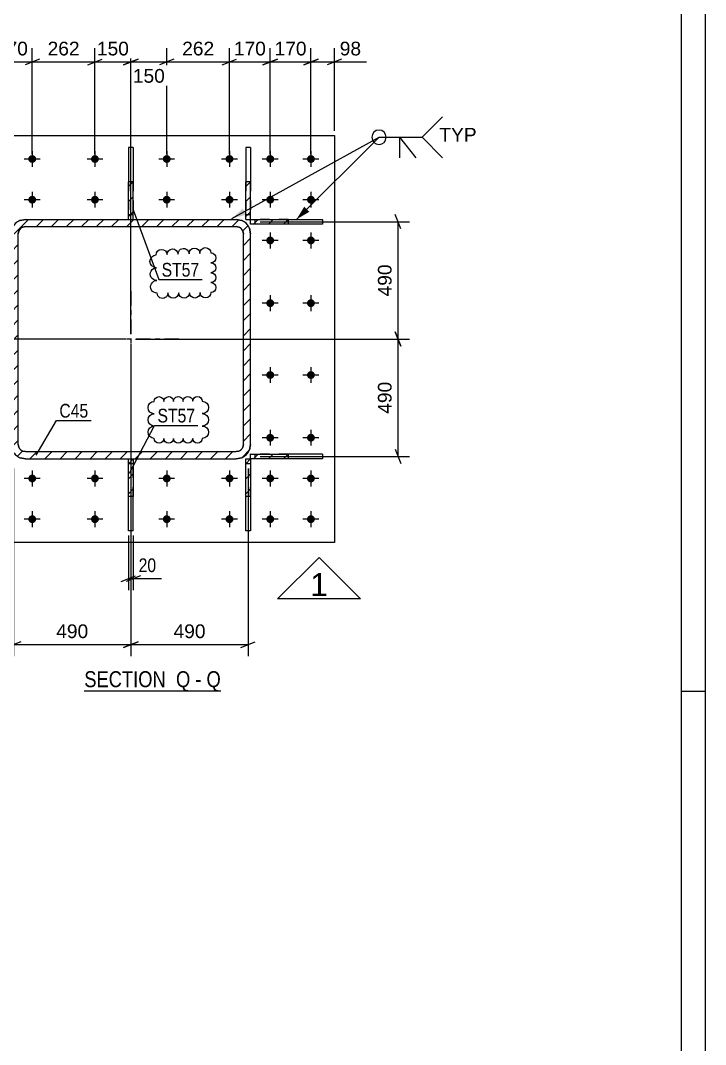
# Model space of a CAD drawing. Header units: millimetres. Extents: x -178 to 663, y -245 to 349.
# Drawn here: x 519.8 to 662.8, y -20.4 to 193.4 of the extents above; entities that cross this region are included whole.
import ezdxf

# ---------------------------------------------------------------- set-up
doc = ezdxf.new("R2010")
doc.units = ezdxf.units.MM
doc.linetypes.add('DXK_LINE_DOT2', pattern=[3.9198, 1.9599, -1.9599])
doc.linetypes.add('DXK_LINE_DOT3', pattern=[5.9187, 2.979, -0.9799, 0.9799, -0.9799])
doc.styles.add('Arial', font='ARIAL.TTF', dxfattribs={"height": 0.2})
doc.styles.add('Arial Narrow', font='ARIALN.TTF', dxfattribs={"height": 0.2})

# ---------------------------------------------------------------- blocks, each defined once
blk = doc.blocks.new('Unknown-247105013-18 - 22243')
at = {"color": 6, "linetype": 'Continuous'}
blk.add_line((533.08, 53.46), (561.58, 53.46), dxfattribs=at)
at = {"color": 0, "linetype": 'Continuous'}
blk.add_wipeout([(551.19, 54.21), (551.19, 57.71), (533.08, 57.71), (533.08, 54.21)], dxfattribs=at)
at = {"color": 7, "linetype": 'Continuous', "style": 'Arial Narrow'}
blk.add_text('SECTION ', height=3.34, dxfattribs=at).set_placement((533.08, 54.21))
at = {"color": 0, "linetype": 'Continuous'}
blk.add_wipeout([(555.22, 54.21), (555.22, 57.71), (552.24, 57.71), (552.24, 54.21)], dxfattribs=at)
at = {"color": 7, "linetype": 'Continuous', "style": 'Arial Narrow'}
blk.add_text('Q', height=3.34, dxfattribs=at).set_placement((552.24, 54.21))
at = {"color": 0, "linetype": 'Continuous'}
blk.add_wipeout([(557.55, 54.21), (557.55, 57.71), (556.27, 57.71), (556.27, 54.21)], dxfattribs=at)
at = {"color": 7, "linetype": 'Continuous', "style": 'Arial Narrow'}
blk.add_text('-', height=3.34, dxfattribs=at).set_placement((556.27, 54.21))
at = {"color": 0, "linetype": 'Continuous'}
blk.add_wipeout([(561.58, 54.21), (561.58, 57.71), (558.6, 57.71), (558.6, 54.21)], dxfattribs=at)
at = {"color": 7, "linetype": 'Continuous', "style": 'Arial Narrow'}
blk.add_text('Q', height=3.34, dxfattribs=at).set_placement((558.6, 54.21))
blk = doc.blocks.new('Unknown-247105013-1130')
at = {"color": 5, "linetype": 'Continuous'}
for p, q in [((662.81, -244.71), (662.81, 349.29)), ((657.81, -239.71), (657.81, 344.29)), ((662.81, 53.29), (657.81, 53.29))]:
    blk.add_line(p, q, dxfattribs=at)
blk = doc.blocks.new('Part-247105013-22323 - 22243')
at = {"linetype": 'Continuous'}
h = blk.add_hatch(dxfattribs=at)
h.set_pattern_fill('', scale=0.7, style=0, pattern_type=0)
h.set_pattern_definition([(45, (565.953, 102.1135), (-1.571545, 1.571545), [])])
h.paths.add_polyline_path([(564.8, 101.89), (565.95, 102.11), (566.93, 102.76), (567.58, 103.74), (567.8, 104.89), (567.8, 148.89), (567.58, 150.03), (566.93, 151.01), (565.95, 151.66), (564.8, 151.89), (520.8, 151.89), (519.66, 151.66), (518.68, 151.01), (518.03, 150.03), (517.8, 148.89), (517.8, 104.89), (518.03, 103.74), (518.68, 102.76), (519.66, 102.11), (520.8, 101.89)])
h.paths.add_polyline_path([(520.23, 103.5), (519.74, 103.82), (519.42, 104.31), (519.3, 104.89), (519.3, 148.89), (519.42, 149.46), (519.74, 149.95), (520.23, 150.27), (520.8, 150.39), (564.8, 150.39), (565.38, 150.27), (565.87, 149.95), (566.19, 149.46), (566.3, 148.89), (566.3, 104.89), (566.19, 104.31), (565.87, 103.82), (565.38, 103.5), (564.8, 103.39), (520.8, 103.39)])
at = {"color": 7, "linetype": 'DXK_LINE_DOT2'}
for p, q in [((519.66, 151.66), (520.8, 151.89)), ((520.8, 151.89), (564.8, 151.89)), ((564.8, 151.89), (565.95, 151.66)), ((517.8, 148.89), (518.03, 150.03)), ((520.8, 150.39), (520.23, 150.27)), ((520.8, 150.39), (564.8, 150.39)), ((565.38, 150.27), (564.8, 150.39)), ((567.58, 150.03), (567.8, 148.89)), ((517.8, 104.89), (517.8, 148.89)), ((519.42, 149.46), (519.3, 148.89)), ((519.3, 104.89), (519.3, 148.89)), ((566.3, 148.89), (566.19, 149.46)), ((566.3, 104.89), (566.3, 148.89)), ((567.8, 104.89), (567.8, 148.89)), ((518.03, 103.74), (517.8, 104.89)), ((519.3, 104.89), (519.42, 104.31)), ((566.19, 104.31), (566.3, 104.89)), ((567.8, 104.89), (567.58, 103.74)), ((520.23, 103.5), (520.8, 103.39)), ((520.8, 103.39), (564.8, 103.39)), ((564.8, 103.39), (565.38, 103.5)), ((520.8, 101.89), (519.66, 102.11)), ((520.8, 101.89), (564.8, 101.89)), ((565.95, 102.11), (564.8, 101.89))]:
    blk.add_line(p, q, dxfattribs=at)
at = {"color": 2, "linetype": 'Continuous'}
for p, q in [((520.8, 151.89), (519.66, 151.66)), ((520.8, 151.89), (564.8, 151.89)), ((565.95, 151.66), (564.8, 151.89)), ((518.03, 150.03), (517.8, 148.89)), ((520.23, 150.27), (520.8, 150.39)), ((520.8, 150.39), (564.8, 150.39)), ((564.8, 150.39), (565.38, 150.27)), ((567.8, 148.89), (567.58, 150.03)), ((517.8, 104.89), (517.8, 148.89)), ((519.3, 148.89), (519.42, 149.46)), ((519.3, 104.89), (519.3, 148.89)), ((566.19, 149.46), (566.3, 148.89)), ((566.3, 104.89), (566.3, 148.89)), ((567.8, 104.89), (567.8, 148.89)), ((517.8, 104.89), (518.03, 103.74)), ((519.42, 104.31), (519.3, 104.89)), ((566.3, 104.89), (566.19, 104.31)), ((567.58, 103.74), (567.8, 104.89)), ((520.8, 103.39), (520.23, 103.5)), ((520.8, 103.39), (564.8, 103.39)), ((565.38, 103.5), (564.8, 103.39)), ((519.66, 102.11), (520.8, 101.89)), ((520.8, 101.89), (564.8, 101.89)), ((564.8, 101.89), (565.95, 102.11))]:
    blk.add_line(p, q, dxfattribs=at)
at = {"color": 7, "linetype": 'DXK_LINE_DOT3'}
for p, q in [((542.8, 136.89), (542.8, 116.89)), ((552.8, 126.89), (532.8, 126.89))]:
    blk.add_line(p, q, dxfattribs=at)
at = {"color": 7, "linetype": 'DXK_LINE_DOT2'}
for centre, radius, start, end in [((520.8, 148.89), 3, 112.5, 157.5), ((520.8, 148.89), 1.5, 112.5, 157.5), ((564.8, 148.89), 1.5, 22.5, 67.5), ((564.8, 148.89), 3, 22.5, 67.5), ((520.8, 104.89), 3, 202.5, 247.5), ((520.8, 104.89), 1.5, 202.5, 247.5), ((564.8, 104.89), 1.5, 292.5, 337.5), ((564.8, 104.89), 3, 292.5, 337.5)]:
    blk.add_arc(centre, radius, start, end, dxfattribs=at)
at = {"color": 2, "linetype": 'Continuous'}
for centre, radius, start, end in [((520.8, 148.89), 3, 112.5, 157.5), ((520.8, 148.89), 1.5, 112.5, 157.5), ((564.8, 148.89), 1.5, 22.5, 67.5), ((564.8, 148.89), 3, 22.5, 67.5), ((520.8, 104.89), 3, 202.5, 247.5), ((520.8, 104.89), 1.5, 202.5, 247.5), ((564.8, 104.89), 1.5, 292.5, 337.5), ((564.8, 104.89), 3, 292.5, 337.5)]:
    blk.add_arc(centre, radius, start, end, dxfattribs=at)
blk = doc.blocks.new('Part-247105013-22294 - 22243')
at = {"linetype": 'Continuous'}
h = blk.add_hatch(dxfattribs=at)
h.set_pattern_fill('', scale=0.7, style=0, pattern_type=0)
h.set_pattern_definition([(45, (567.805, 101.8851), (-1.57154, 1.57154), [])])
h.paths.add_polyline_path([(567.8, 94.02), (567.8, 101.89), (566.8, 101.89), (566.8, 94.02)])
at = {"color": 7, "linetype": 'DXK_LINE_DOT2'}
for p, q in [((566.8, 94.02), (566.8, 101.89)), ((566.8, 101.89), (567.8, 101.89)), ((566.8, 100.89), (567.8, 100.89)), ((567.8, 94.02), (567.8, 101.89))]:
    blk.add_line(p, q, dxfattribs=at)
at = {"color": 2, "linetype": 'Continuous'}
for p, q in [((566.8, 94.02), (566.8, 101.89)), ((566.8, 101.89), (567.8, 101.89)), ((567.8, 101.89), (567.8, 94.02)), ((566.8, 86.89), (566.8, 94.02)), ((567.8, 94.02), (566.8, 94.02)), ((567.8, 94.02), (567.8, 86.89)), ((567.8, 86.89), (566.8, 86.89))]:
    blk.add_line(p, q, dxfattribs=at)
blk = doc.blocks.new('Part-247105013-22253 - 22243')
at = {"color": 2, "linetype": 'Continuous'}
for p, q in [((500.3, 169.39), (585.3, 169.39)), ((500.3, 84.39), (500.3, 169.39)), ((585.3, 169.39), (585.3, 84.39)), ((585.3, 84.39), (500.3, 84.39))]:
    blk.add_line(p, q, dxfattribs=at)
blk = doc.blocks.new('Part-247105013-22254 - 22243')
at = {"linetype": 'Continuous'}
h = blk.add_hatch(dxfattribs=at)
h.set_pattern_fill('', scale=0.7, style=0, pattern_type=0)
h.set_pattern_definition([(45, (567.805, 159.7487), (-1.57154, 1.57154), [])])
h.paths.add_polyline_path([(567.8, 151.89), (567.8, 159.75), (566.8, 159.75), (566.8, 151.89)])
at = {"color": 2, "linetype": 'Continuous'}
for p, q in [((566.8, 166.89), (566.8, 159.75)), ((567.8, 166.89), (566.8, 166.89)), ((567.8, 166.89), (567.8, 159.75)), ((566.8, 151.89), (566.8, 159.75)), ((567.8, 159.75), (566.8, 159.75)), ((567.8, 151.89), (567.8, 159.75)), ((566.8, 151.89), (567.8, 151.89))]:
    blk.add_line(p, q, dxfattribs=at)
at = {"color": 7, "linetype": 'DXK_LINE_DOT2'}
for p, q in [((566.8, 159.75), (566.8, 151.89)), ((567.8, 159.75), (567.8, 151.89)), ((566.8, 152.89), (567.8, 152.89)), ((566.8, 151.89), (567.8, 151.89))]:
    blk.add_line(p, q, dxfattribs=at)
blk = doc.blocks.new('Part-247105013-22255 - 22243')
at = {"linetype": 'Continuous'}
h = blk.add_hatch(dxfattribs=at)
h.set_pattern_fill('', scale=0.7, style=0, pattern_type=0)
h.set_pattern_definition([(45, (575.6684, 151.8851), (-1.57154, 1.57154), [])])
h.paths.add_polyline_path([(575.67, 150.89), (575.67, 151.89), (567.8, 151.89), (567.8, 150.89)])
at = {"color": 7, "linetype": 'DXK_LINE_DOT2'}
for p, q in [((575.67, 151.89), (567.8, 151.89)), ((567.8, 150.89), (567.8, 151.89)), ((568.8, 150.89), (568.8, 151.89)), ((575.67, 150.89), (567.8, 150.89))]:
    blk.add_line(p, q, dxfattribs=at)
at = {"color": 2, "linetype": 'Continuous'}
for p, q in [((567.8, 151.89), (575.67, 151.89)), ((567.8, 150.89), (567.8, 151.89)), ((575.67, 151.89), (582.8, 151.89)), ((575.67, 151.89), (575.67, 150.89)), ((582.8, 151.89), (582.8, 150.89)), ((575.67, 150.89), (567.8, 150.89)), ((582.8, 150.89), (575.67, 150.89))]:
    blk.add_line(p, q, dxfattribs=at)
blk = doc.blocks.new('Part-247105013-22295 - 22243')
at = {"linetype": 'Continuous'}
h = blk.add_hatch(dxfattribs=at)
h.set_pattern_fill('', scale=0.7, style=0, pattern_type=0)
h.set_pattern_definition([(45, (575.6684, 102.8851), (-1.57154, 1.57154), [])])
h.paths.add_polyline_path([(575.67, 101.89), (575.67, 102.89), (567.8, 102.89), (567.8, 101.89)])
at = {"color": 7, "linetype": 'DXK_LINE_DOT2'}
for p, q in [((575.67, 102.89), (567.8, 102.89)), ((567.8, 101.89), (567.8, 102.89)), ((568.8, 101.89), (568.8, 102.89)), ((575.67, 101.89), (567.8, 101.89))]:
    blk.add_line(p, q, dxfattribs=at)
at = {"color": 2, "linetype": 'Continuous'}
for p, q in [((567.8, 102.89), (575.67, 102.89)), ((567.8, 101.89), (567.8, 102.89)), ((582.8, 102.89), (575.67, 102.89)), ((575.67, 102.89), (575.67, 101.89)), ((582.8, 102.89), (582.8, 101.89)), ((575.67, 101.89), (567.8, 101.89)), ((582.8, 101.89), (575.67, 101.89))]:
    blk.add_line(p, q, dxfattribs=at)
blk = doc.blocks.new('Bolt-247105013-22346 - 22243')
at = {"linetype": 'Continuous'}
for points in [[(506.03, 164.49, -1), (504.38, 164.49, -1)], [(514.53, 164.49, -1), (512.88, 164.49, -1)], [(523.03, 164.49, -1), (521.38, 164.49, -1)], [(536.13, 164.49, -1), (534.48, 164.49, -1)], [(551.13, 164.49, -1), (549.48, 164.49, -1)], [(564.23, 164.49, -1), (562.58, 164.49, -1)], [(572.73, 164.49, -1), (571.08, 164.49, -1)], [(581.23, 164.49, -1), (579.58, 164.49, -1)], [(506.03, 155.99, -1), (504.38, 155.99, -1)], [(514.53, 155.99, -1), (512.88, 155.99, -1)], [(523.03, 155.99, -1), (521.38, 155.99, -1)], [(536.13, 155.99, -1), (534.48, 155.99, -1)], [(551.13, 155.99, -1), (549.48, 155.99, -1)], [(564.23, 155.99, -1), (562.58, 155.99, -1)], [(572.73, 155.99, -1), (571.08, 155.99, -1)], [(581.23, 155.99, -1), (579.58, 155.99, -1)], [(506.03, 147.49, -1), (504.38, 147.49, -1)], [(514.53, 147.49, -1), (512.88, 147.49, -1)], [(572.73, 147.49, -1), (571.08, 147.49, -1)], [(581.23, 147.49, -1), (579.58, 147.49, -1)], [(506.03, 134.39, -1), (504.38, 134.39, -1)], [(514.53, 134.39, -1), (512.88, 134.39, -1)], [(572.73, 134.39, -1), (571.08, 134.39, -1)], [(581.23, 134.39, -1), (579.58, 134.39, -1)], [(506.03, 119.39, -1), (504.38, 119.39, -1)], [(514.53, 119.39, -1), (512.88, 119.39, -1)], [(572.73, 119.39, -1), (571.08, 119.39, -1)], [(581.23, 119.39, -1), (579.58, 119.39, -1)], [(506.03, 106.29, -1), (504.38, 106.29, -1)], [(514.53, 106.29, -1), (512.88, 106.29, -1)], [(572.73, 106.29, -1), (571.08, 106.29, -1)], [(581.23, 106.29, -1), (579.58, 106.29, -1)], [(506.03, 97.79, -1), (504.38, 97.79, -1)], [(514.53, 97.79, -1), (512.88, 97.79, -1)], [(523.03, 97.79, -1), (521.38, 97.79, -1)], [(536.13, 97.79, -1), (534.48, 97.79, -1)], [(551.13, 97.79, -1), (549.48, 97.79, -1)], [(564.23, 97.79, -1), (562.58, 97.79, -1)], [(572.73, 97.79, -1), (571.08, 97.79, -1)], [(581.23, 97.79, -1), (579.58, 97.79, -1)], [(506.03, 89.29, -1), (504.38, 89.29, -1)], [(514.53, 89.29, -1), (512.88, 89.29, -1)], [(523.03, 89.29, -1), (521.38, 89.29, -1)], [(536.13, 89.29, -1), (534.48, 89.29, -1)], [(551.13, 89.29, -1), (549.48, 89.29, -1)], [(564.23, 89.29, -1), (562.58, 89.29, -1)], [(572.73, 89.29, -1), (571.08, 89.29, -1)], [(581.23, 89.29, -1), (579.58, 89.29, -1)]]:
    blk.add_hatch(color=1, dxfattribs=at).paths.add_polyline_path(points)
at = {"color": 1, "linetype": 'Continuous'}
for p, q in [((505.2, 166.14), (505.2, 162.84)), ((513.7, 166.14), (513.7, 162.84)), ((522.2, 166.14), (522.2, 162.84)), ((535.3, 166.14), (535.3, 162.84)), ((550.3, 166.14), (550.3, 162.84)), ((563.4, 166.14), (563.4, 162.84)), ((571.9, 166.14), (571.9, 162.84)), ((580.4, 166.14), (580.4, 162.84)), ((506.85, 164.49), (503.55, 164.49)), ((515.35, 164.49), (512.05, 164.49)), ((523.85, 164.49), (520.55, 164.49)), ((536.95, 164.49), (533.65, 164.49)), ((551.95, 164.49), (548.65, 164.49)), ((565.05, 164.49), (561.75, 164.49)), ((573.55, 164.49), (570.25, 164.49)), ((582.05, 164.49), (578.75, 164.49)), ((505.2, 157.64), (505.2, 154.34)), ((513.7, 157.64), (513.7, 154.34)), ((522.2, 157.64), (522.2, 154.34)), ((535.3, 157.64), (535.3, 154.34)), ((550.3, 157.64), (550.3, 154.34)), ((563.4, 157.64), (563.4, 154.34)), ((571.9, 157.64), (571.9, 154.34)), ((580.4, 157.64), (580.4, 154.34)), ((506.85, 155.99), (503.55, 155.99)), ((515.35, 155.99), (512.05, 155.99)), ((523.85, 155.99), (520.55, 155.99)), ((536.95, 155.99), (533.65, 155.99)), ((551.95, 155.99), (548.65, 155.99)), ((565.05, 155.99), (561.75, 155.99)), ((573.55, 155.99), (570.25, 155.99)), ((582.05, 155.99), (578.75, 155.99)), ((505.2, 149.14), (505.2, 145.84)), ((513.7, 149.14), (513.7, 145.84)), ((571.9, 149.14), (571.9, 145.84)), ((580.4, 149.14), (580.4, 145.84)), ((506.85, 147.49), (503.55, 147.49)), ((515.35, 147.49), (512.05, 147.49)), ((573.55, 147.49), (570.25, 147.49)), ((582.05, 147.49), (578.75, 147.49)), ((505.2, 136.04), (505.2, 132.74)), ((513.7, 136.04), (513.7, 132.74)), ((571.9, 136.04), (571.9, 132.74)), ((580.4, 136.04), (580.4, 132.74)), ((506.85, 134.39), (503.55, 134.39)), ((515.35, 134.39), (512.05, 134.39)), ((573.55, 134.39), (570.25, 134.39)), ((582.05, 134.39), (578.75, 134.39)), ((505.2, 121.04), (505.2, 117.74)), ((513.7, 121.04), (513.7, 117.74)), ((571.9, 121.04), (571.9, 117.74)), ((580.4, 121.04), (580.4, 117.74)), ((506.85, 119.39), (503.55, 119.39)), ((515.35, 119.39), (512.05, 119.39)), ((573.55, 119.39), (570.25, 119.39)), ((582.05, 119.39), (578.75, 119.39)), ((505.2, 107.94), (505.2, 104.64)), ((513.7, 107.94), (513.7, 104.64)), ((571.9, 107.94), (571.9, 104.64)), ((580.4, 107.94), (580.4, 104.64)), ((506.85, 106.29), (503.55, 106.29)), ((515.35, 106.29), (512.05, 106.29)), ((573.55, 106.29), (570.25, 106.29)), ((582.05, 106.29), (578.75, 106.29)), ((505.2, 99.44), (505.2, 96.14)), ((513.7, 99.44), (513.7, 96.14)), ((522.2, 99.44), (522.2, 96.14)), ((535.3, 99.44), (535.3, 96.14)), ((550.3, 99.44), (550.3, 96.14)), ((563.4, 99.44), (563.4, 96.14)), ((571.9, 99.44), (571.9, 96.14)), ((580.4, 99.44), (580.4, 96.14)), ((506.85, 97.79), (503.55, 97.79)), ((515.35, 97.79), (512.05, 97.79)), ((523.85, 97.79), (520.55, 97.79)), ((536.95, 97.79), (533.65, 97.79)), ((551.95, 97.79), (548.65, 97.79)), ((565.05, 97.79), (561.75, 97.79)), ((573.55, 97.79), (570.25, 97.79)), ((582.05, 97.79), (578.75, 97.79)), ((505.2, 90.94), (505.2, 87.64)), ((513.7, 90.94), (513.7, 87.64)), ((522.2, 90.94), (522.2, 87.64)), ((535.3, 90.94), (535.3, 87.64)), ((550.3, 90.94), (550.3, 87.64)), ((563.4, 90.94), (563.4, 87.64)), ((571.9, 90.94), (571.9, 87.64)), ((580.4, 90.94), (580.4, 87.64)), ((506.85, 89.29), (503.55, 89.29)), ((515.35, 89.29), (512.05, 89.29)), ((523.85, 89.29), (520.55, 89.29)), ((536.95, 89.29), (533.65, 89.29)), ((551.95, 89.29), (548.65, 89.29)), ((565.05, 89.29), (561.75, 89.29)), ((573.55, 89.29), (570.25, 89.29)), ((582.05, 89.29), (578.75, 89.29))]:
    blk.add_line(p, q, dxfattribs=at)
blk = doc.blocks.new('Part-247105013-32251 - 22243')
at = {"linetype": 'Continuous'}
h = blk.add_hatch(dxfattribs=at)
h.set_pattern_fill('', scale=0.7, style=0, pattern_type=0)
h.set_pattern_definition([(45, (543.305, 159.7487), (-1.57154, 1.57154), [])])
h.paths.add_polyline_path([(543.3, 151.89), (543.3, 159.75), (542.3, 159.75), (542.3, 151.89)])
at = {"color": 2, "linetype": 'Continuous'}
for p, q in [((543.3, 166.89), (542.3, 166.89)), ((542.3, 166.89), (542.3, 159.75)), ((543.3, 166.89), (543.3, 159.75)), ((542.3, 151.89), (542.3, 159.75)), ((543.3, 159.75), (542.3, 159.75)), ((543.3, 151.89), (543.3, 159.75)), ((542.3, 151.89), (543.3, 151.89))]:
    blk.add_line(p, q, dxfattribs=at)
at = {"color": 7, "linetype": 'DXK_LINE_DOT2'}
for p, q in [((542.3, 159.75), (542.3, 151.89)), ((543.3, 159.75), (543.3, 151.89)), ((542.3, 152.89), (543.3, 152.89)), ((542.3, 151.89), (543.3, 151.89))]:
    blk.add_line(p, q, dxfattribs=at)
blk = doc.blocks.new('Part-247105013-32252 - 22243')
at = {"linetype": 'Continuous'}
h = blk.add_hatch(dxfattribs=at)
h.set_pattern_fill('', scale=0.7, style=0, pattern_type=0)
h.set_pattern_definition([(45, (543.305, 101.8851), (-1.57154, 1.57154), [])])
h.paths.add_polyline_path([(543.3, 94.02), (543.3, 101.89), (542.3, 101.89), (542.3, 94.02)])
at = {"color": 7, "linetype": 'DXK_LINE_DOT2'}
for p, q in [((542.3, 94.02), (542.3, 101.89)), ((542.3, 101.89), (543.3, 101.89)), ((542.3, 100.89), (543.3, 100.89)), ((543.3, 94.02), (543.3, 101.89))]:
    blk.add_line(p, q, dxfattribs=at)
at = {"color": 2, "linetype": 'Continuous'}
for p, q in [((542.3, 94.02), (542.3, 101.89)), ((542.3, 101.89), (543.3, 101.89)), ((543.3, 101.89), (543.3, 94.02)), ((542.3, 86.89), (542.3, 94.02)), ((543.3, 94.02), (542.3, 94.02)), ((543.3, 86.89), (543.3, 94.02)), ((543.3, 86.89), (542.3, 86.89))]:
    blk.add_line(p, q, dxfattribs=at)
blk = doc.blocks.new('Cloud-247105013-34996 - 22243')
at = {"color": 96, "linetype": 'Continuous'}
blk.add_lwpolyline([(548.3, 136.5, -1), (548.23, 139.15, -1), (548.16, 141.8, -1), (548.09, 144.45, -1), (550.37, 144.53, -1), (552.66, 144.62, -1), (554.95, 144.71, -1), (557.23, 144.79, -1), (559.52, 144.88, -1), (559.52, 142.81, -1), (559.52, 140.75, -1), (559.52, 138.69, -1), (559.52, 136.63, -1), (557.28, 136.6, -1), (555.03, 136.58, -1), (552.79, 136.55, -1), (550.55, 136.53, -1), (548.3, 136.5)], format="xyb", close=True, dxfattribs=at)
blk = doc.blocks.new('Cloud-247105013-35002 - 22243')
at = {"color": 96, "linetype": 'Continuous'}
blk.add_lwpolyline([(547.68, 106.16, -1), (547.68, 108.73, -1), (547.68, 111.29, -1), (547.68, 113.86, -1), (549.69, 113.87, -1), (551.7, 113.88, -1), (553.71, 113.89, -1), (555.72, 113.9, -1), (557.73, 113.91, -1), (557.73, 111.33, -1), (557.73, 108.74, -1), (557.73, 106.16, -1), (555.72, 106.16, -1), (553.71, 106.16, -1), (551.7, 106.16, -1), (549.69, 106.16, -1), (547.68, 106.16)], format="xyb", close=True, dxfattribs=at)
blk = doc.blocks.new('StraightDimension-247105013-34806 - 22243')
at = {"color": 7, "linetype": 'Continuous'}
for p, q in [((571.9, 165.49), (571.9, 187.62)), ((580.4, 165.49), (580.4, 187.62)), ((570.4, 184.17), (573.4, 185.37)), ((571.9, 184.77), (580.4, 184.77)), ((581.9, 185.37), (578.9, 184.17))]:
    blk.add_line(p, q, dxfattribs=at)
at = {"color": 0}
blk.add_wipeout([(580.09, 185.52), (580.09, 189.72), (572.22, 189.72), (572.22, 185.52)], dxfattribs=at)
at = {"color": 3, "style": 'Arial'}
blk.add_text('170', height=2.865, dxfattribs=at).set_placement((572.82, 186.12))
blk = doc.blocks.new('StraightDimension-247105013-34864 - 22243')
at = {"color": 7, "linetype": 'Continuous'}
for p, q in [((487.3, 135.89), (488.5, 132.89)), ((504.2, 134.39), (485.5, 134.39)), ((487.9, 126.89), (487.9, 134.39)), ((488.5, 125.39), (487.3, 128.39)), ((541.8, 126.89), (485.5, 126.89))]:
    blk.add_line(p, q, dxfattribs=at)
at = {"color": 0}
blk.add_wipeout([(492.85, 134.57), (488.65, 134.57), (488.65, 126.7), (492.85, 126.7)], dxfattribs=at)
at = {"color": 3, "style": 'Arial'}
blk.add_text('150', height=2.865, rotation=90.0002, dxfattribs=at).set_placement((492.25, 127.3))
blk = doc.blocks.new('StraightDimension-247105013-24824 - 22243')
at = {"color": 7, "linetype": 'Continuous'}
for p, q in [((599.21, 125.39), (598.01, 128.39)), ((543.8, 126.89), (601.01, 126.89)), ((598.61, 102.39), (598.61, 126.89)), ((598.01, 103.89), (599.21, 100.89)), ((569.8, 102.39), (601.01, 102.39))]:
    blk.add_line(p, q, dxfattribs=at)
at = {"color": 0}
blk.add_wipeout([(597.86, 118.57), (593.66, 118.57), (593.66, 110.7), (597.86, 110.7)], dxfattribs=at)
at = {"color": 3, "style": 'Arial'}
blk.add_text('490', height=2.865, rotation=90.0002, dxfattribs=at).set_placement((597.26, 111.3))
blk = doc.blocks.new('StraightDimension-247105013-33840 - 22243')
at = {"color": 7, "linetype": 'Continuous'}
for p, q in [((542.3, 85.89), (542.3, 74.49)), ((543.3, 85.89), (543.3, 74.49)), ((540.8, 76.29), (543.8, 77.49)), ((544.8, 77.49), (541.8, 76.29)), ((542.3, 76.89), (543.3, 76.89))]:
    blk.add_line(p, q, dxfattribs=at)
at = {"color": 0}
blk.add_wipeout([(548.69, 77.64), (548.69, 81.84), (543.83, 81.84), (543.83, 77.64)], dxfattribs=at)
at = {"color": 7, "linetype": 'Continuous'}
blk.add_line((543.3, 76.89), (549.21, 76.89), dxfattribs=at)
blk.add_line((543.3, 76.89), (549.21, 76.89), dxfattribs=at)
at = {"color": 3, "style": 'Arial Narrow'}
blk.add_text('20', height=2.863, dxfattribs=at).set_placement((544.43, 78.24))
blk = doc.blocks.new('StraightDimension-247105013-34805 - 22243')
at = {"color": 7, "linetype": 'Continuous'}
for p, q in [((580.4, 165.49), (580.4, 187.62)), ((585.3, 170.39), (585.3, 187.62)), ((578.9, 184.17), (581.9, 185.37)), ((580.4, 184.77), (585.3, 184.77)), ((586.8, 185.37), (583.8, 184.17))]:
    blk.add_line(p, q, dxfattribs=at)
at = {"color": 0}
blk.add_wipeout([(591.48, 185.52), (591.48, 189.72), (585.83, 189.72), (585.83, 185.52)], dxfattribs=at)
at = {"color": 7, "linetype": 'Continuous'}
blk.add_line((585.3, 184.77), (592, 184.77), dxfattribs=at)
blk.add_line((585.3, 184.77), (592, 184.77), dxfattribs=at)
at = {"color": 3, "style": 'Arial'}
blk.add_text('98', height=2.865, dxfattribs=at).set_placement((586.43, 186.12))
blk = doc.blocks.new('StraightDimension-247105013-24808 - 22243')
at = {"color": 7, "linetype": 'Continuous'}
for p, q in [((542.8, 125.89), (542.8, 60.71)), ((567.3, 99.89), (567.3, 60.71)), ((544.3, 63.71), (541.3, 62.51)), ((542.8, 63.11), (567.3, 63.11)), ((565.8, 62.51), (568.8, 63.71))]:
    blk.add_line(p, q, dxfattribs=at)
at = {"color": 0}
blk.add_wipeout([(558.99, 63.86), (558.99, 68.06), (551.12, 68.06), (551.12, 63.86)], dxfattribs=at)
at = {"color": 3, "style": 'Arial'}
blk.add_text('490', height=2.865, dxfattribs=at).set_placement((551.72, 64.46))
blk = doc.blocks.new('StraightDimension-247105013-24809 - 22243')
at = {"color": 7, "linetype": 'Continuous'}
for p, q in [((542.8, 125.89), (542.8, 60.71)), ((518.3, 99.89), (518.3, 60.71)), ((519.8, 63.71), (516.8, 62.51)), ((518.3, 63.11), (542.8, 63.11)), ((541.3, 62.51), (544.3, 63.71))]:
    blk.add_line(p, q, dxfattribs=at)
at = {"color": 0}
blk.add_wipeout([(534.49, 63.86), (534.49, 68.06), (526.62, 68.06), (526.62, 63.86)], dxfattribs=at)
at = {"color": 3, "style": 'Arial'}
blk.add_text('490', height=2.865, dxfattribs=at).set_placement((527.22, 64.46))
blk = doc.blocks.new('StraightDimension-247105013-24823 - 22243')
at = {"color": 7, "linetype": 'Continuous'}
for p, q in [((599.21, 149.89), (598.01, 152.89)), ((569.8, 151.39), (601.01, 151.39)), ((598.61, 126.89), (598.61, 151.39)), ((598.01, 128.39), (599.21, 125.39)), ((543.8, 126.89), (601.01, 126.89))]:
    blk.add_line(p, q, dxfattribs=at)
at = {"color": 0}
blk.add_wipeout([(597.86, 143.07), (593.66, 143.07), (593.66, 135.2), (597.86, 135.2)], dxfattribs=at)
at = {"color": 3, "style": 'Arial'}
blk.add_text('490', height=2.865, rotation=90.0002, dxfattribs=at).set_placement((597.26, 135.8))
blk = doc.blocks.new('StraightDimension-247105013-34807 - 22243')
at = {"color": 7, "linetype": 'Continuous'}
for p, q in [((563.4, 165.49), (563.4, 187.62)), ((571.9, 165.49), (571.9, 187.62)), ((561.9, 184.17), (564.9, 185.37)), ((563.4, 184.77), (571.9, 184.77)), ((573.4, 185.37), (570.4, 184.17))]:
    blk.add_line(p, q, dxfattribs=at)
at = {"color": 0}
blk.add_wipeout([(571.59, 185.52), (571.59, 189.72), (563.72, 189.72), (563.72, 185.52)], dxfattribs=at)
at = {"color": 3, "style": 'Arial'}
blk.add_text('170', height=2.865, dxfattribs=at).set_placement((564.32, 186.12))
blk = doc.blocks.new('StraightDimension-247105013-34808 - 22243')
at = {"color": 7, "linetype": 'Continuous'}
for p, q in [((550.3, 165.49), (550.3, 187.62)), ((563.4, 165.49), (563.4, 187.62)), ((551.8, 185.37), (548.8, 184.17)), ((550.3, 184.77), (563.4, 184.77)), ((561.9, 184.17), (564.9, 185.37))]:
    blk.add_line(p, q, dxfattribs=at)
at = {"color": 0}
blk.add_wipeout([(560.79, 185.52), (560.79, 189.72), (552.92, 189.72), (552.92, 185.52)], dxfattribs=at)
at = {"color": 3, "style": 'Arial'}
blk.add_text('262', height=2.865, dxfattribs=at).set_placement((553.52, 186.12))
blk = doc.blocks.new('StraightDimension-247105013-34809 - 22243')
at = {"color": 7, "linetype": 'Continuous'}
for p, q in [((542.8, 127.89), (542.8, 187.17)), ((550.3, 165.49), (550.3, 187.17)), ((541.3, 184.17), (544.3, 185.37)), ((542.8, 184.77), (550.3, 184.77)), ((551.8, 185.37), (548.8, 184.17))]:
    blk.add_line(p, q, dxfattribs=at)
at = {"color": 0}
blk.add_wipeout([(550.49, 179.82), (550.49, 184.02), (542.62, 184.02), (542.62, 179.82)], dxfattribs=at)
at = {"color": 3, "style": 'Arial'}
blk.add_text('150', height=2.865, dxfattribs=at).set_placement((543.22, 180.42))
blk = doc.blocks.new('StraightDimension-247105013-34810 - 22243')
at = {"color": 7, "linetype": 'Continuous'}
for p, q in [((535.3, 165.49), (535.3, 187.62)), ((542.8, 127.89), (542.8, 187.62)), ((533.8, 184.17), (536.8, 185.37)), ((535.3, 184.77), (542.8, 184.77)), ((544.3, 185.37), (541.3, 184.17))]:
    blk.add_line(p, q, dxfattribs=at)
at = {"color": 0}
blk.add_wipeout([(542.99, 185.52), (542.99, 189.72), (535.12, 189.72), (535.12, 185.52)], dxfattribs=at)
at = {"color": 3, "style": 'Arial'}
blk.add_text('150', height=2.865, dxfattribs=at).set_placement((535.72, 186.12))
blk = doc.blocks.new('StraightDimension-247105013-34811 - 22243')
at = {"color": 7, "linetype": 'Continuous'}
for p, q in [((522.2, 165.49), (522.2, 187.62)), ((535.3, 165.49), (535.3, 187.62)), ((523.7, 185.37), (520.7, 184.17)), ((522.2, 184.77), (535.3, 184.77)), ((533.8, 184.17), (536.8, 185.37))]:
    blk.add_line(p, q, dxfattribs=at)
at = {"color": 0}
blk.add_wipeout([(532.69, 185.52), (532.69, 189.72), (524.82, 189.72), (524.82, 185.52)], dxfattribs=at)
at = {"color": 3, "style": 'Arial'}
blk.add_text('262', height=2.865, dxfattribs=at).set_placement((525.42, 186.12))
blk = doc.blocks.new('StraightDimension-247105013-34812 - 22243')
at = {"color": 7, "linetype": 'Continuous'}
for p, q in [((513.7, 165.49), (513.7, 187.62)), ((522.2, 165.49), (522.2, 187.62)), ((512.2, 184.17), (515.2, 185.37)), ((513.7, 184.77), (522.2, 184.77)), ((523.7, 185.37), (520.7, 184.17))]:
    blk.add_line(p, q, dxfattribs=at)
at = {"color": 0}
blk.add_wipeout([(521.89, 185.52), (521.89, 189.72), (514.02, 189.72), (514.02, 185.52)], dxfattribs=at)
at = {"color": 3, "style": 'Arial'}
blk.add_text('170', height=2.865, dxfattribs=at).set_placement((514.62, 186.12))
blk = doc.blocks.new('StraightDimension-247105013-34865 - 22243')
at = {"color": 7, "linetype": 'Continuous'}
for p, q in [((487.3, 128.39), (488.5, 125.39)), ((541.8, 126.89), (485.05, 126.89)), ((487.9, 119.39), (487.9, 126.89)), ((488.5, 117.89), (487.3, 120.89)), ((504.2, 119.39), (485.05, 119.39))]:
    blk.add_line(p, q, dxfattribs=at)
at = {"color": 0}
blk.add_wipeout([(487.15, 127.07), (482.95, 127.07), (482.95, 119.2), (487.15, 119.2)], dxfattribs=at)
at = {"color": 3, "style": 'Arial'}
blk.add_text('150', height=2.865, rotation=90.0002, dxfattribs=at).set_placement((486.55, 119.8))
blk = doc.blocks.new('Mark-247105013-24837 - 22243')
at = {"color": 0}
blk.add_wipeout([(533.91, 110.5), (533.91, 113.5), (527.88, 113.5), (527.88, 110.5)], dxfattribs=at)
blk.add_wipeout([(533.91, 110.5), (533.91, 113.5), (527.88, 113.5), (527.88, 110.5)], dxfattribs=at)
at = {"color": 30, "linetype": 'Continuous'}
for p, q in [((523.05, 102.69), (527.28, 109.9)), ((527.28, 109.9), (534.51, 109.9))]:
    blk.add_line(p, q, dxfattribs=at)
at = {"color": 3, "style": 'Arial Narrow'}
blk.add_text('C45', height=2.863, dxfattribs=at).set_placement((527.88, 110.5))
blk = doc.blocks.new('WeldMark-247105013-24853 - 22243')
at = {"linetype": 'Continuous'}
for points in [[(566.91, 152.86), (563.92, 152.06), (566.19, 154.17)], [(580.07, 153.47), (577.41, 151.89), (579.01, 154.53)]]:
    blk.add_hatch(color=30, dxfattribs=at).paths.add_polyline_path(points)
at = {"color": 30, "linetype": 'Continuous'}
for p, q in [((563.92, 152.06), (594.63, 169.03)), ((577.41, 151.89), (594.63, 169.03)), ((594.63, 169.03), (603.63, 169.03))]:
    blk.add_line(p, q, dxfattribs=at)
at = {"color": 3, "linetype": 'Continuous'}
for q in [(602.34, 164.75), (598.92, 164.75)]:
    blk.add_line((598.92, 169.03), q, dxfattribs=at)
for start, end in [(90, 270), (270, 90)]:
    blk.add_arc((594.63, 169.03), 1.5, start, end, dxfattribs=at)
at = {"color": 0, "linetype": 'Continuous'}
blk.add_wipeout([(615, 168.13), (615, 171.13), (607.23, 171.13), (607.23, 168.13)], dxfattribs=at)
blk.add_wipeout([(615, 168.13), (615, 171.13), (607.23, 171.13), (607.23, 168.13)], dxfattribs=at)
at = {"color": 3, "linetype": 'Continuous'}
for q in [(607.92, 173.32), (607.92, 164.75)]:
    blk.add_line((603.63, 169.03), q, dxfattribs=at)
at = {"color": 3, "linetype": 'Continuous', "style": 'Arial'}
blk.add_text('TYP', height=2.865, dxfattribs=at).set_placement((607.23, 168.13))
blk = doc.blocks.new('Mark-247105013-34984 - 22243')
at = {"color": 0}
blk.add_wipeout([(556.22, 109.48), (556.22, 112.48), (548.37, 112.48), (548.37, 109.48)], dxfattribs=at)
blk.add_wipeout([(556.22, 109.48), (556.22, 112.48), (548.37, 112.48), (548.37, 109.48)], dxfattribs=at)
at = {"color": 30, "linetype": 'Continuous'}
for p, q in [((542.52, 98.87), (547.77, 108.88)), ((547.77, 108.88), (556.82, 108.88))]:
    blk.add_line(p, q, dxfattribs=at)
at = {"color": 3, "style": 'Arial Narrow'}
blk.add_text('ST57', height=2.863, dxfattribs=at).set_placement((548.37, 109.48))
blk = doc.blocks.new('Mark-247105013-34988 - 22243')
at = {"color": 0}
blk.add_wipeout([(557.09, 139.93), (557.09, 142.93), (549.23, 142.93), (549.23, 139.93)], dxfattribs=at)
blk.add_wipeout([(557.09, 139.93), (557.09, 142.93), (549.23, 142.93), (549.23, 139.93)], dxfattribs=at)
at = {"color": 30, "linetype": 'Continuous'}
for p, q in [((543.3, 153.89), (548.63, 139.33)), ((548.63, 139.33), (557.69, 139.33))]:
    blk.add_line(p, q, dxfattribs=at)
at = {"color": 3, "style": 'Arial Narrow'}
blk.add_text('ST57', height=2.863, dxfattribs=at).set_placement((549.23, 139.93))
blk = doc.blocks.new('Text-247105013-35006 - 22243')
at = {"color": 0, "linetype": 'Continuous'}
blk.add_wipeout([(583.95, 73.25), (583.95, 78.25), (580.24, 78.25), (580.24, 73.25)], dxfattribs=at)
at = {"color": 3, "linetype": 'Continuous'}
for p, q in [((573.44, 72.65), (582.1, 81.3)), ((582.1, 81.3), (590.75, 72.65)), ((590.75, 72.65), (573.44, 72.65))]:
    blk.add_line(p, q, dxfattribs=at)
at = {"color": 7, "linetype": 'Continuous', "style": 'Arial'}
blk.add_text('1', height=4.78, dxfattribs=at).set_placement((580.24, 73.25))

msp = doc.modelspace()

# ---------------------------------------------------------------- block references
for name in ['Part-247105013-22253 - 22243', 'Part-247105013-32251 - 22243', 'Part-247105013-22254 - 22243', 'Bolt-247105013-22346 - 22243', 'Part-247105013-22323 - 22243', 'Part-247105013-22255 - 22243', 'Cloud-247105013-34996 - 22243', 'Cloud-247105013-35002 - 22243', 'Part-247105013-22295 - 22243', 'Part-247105013-32252 - 22243', 'Part-247105013-22294 - 22243', 'Unknown-247105013-18 - 22243']:
    msp.add_blockref(name, (0, 0))

# ---------------------------------------------------------------- next in the draw order: block references
msp.add_blockref('Unknown-247105013-1130', (0, 0))

# ---------------------------------------------------------------- next in the draw order: block references
for name in ['StraightDimension-247105013-34806 - 22243', 'StraightDimension-247105013-34864 - 22243', 'StraightDimension-247105013-24824 - 22243', 'StraightDimension-247105013-33840 - 22243', 'Text-247105013-35006 - 22243']:
    msp.add_blockref(name, (0, 0))

# ---------------------------------------------------------------- next in the draw order: block references
for name in ['StraightDimension-247105013-34807 - 22243', 'StraightDimension-247105013-34805 - 22243', 'StraightDimension-247105013-24808 - 22243']:
    msp.add_blockref(name, (0, 0))

# ---------------------------------------------------------------- next in the draw order: block references
for name in ['StraightDimension-247105013-34808 - 22243', 'StraightDimension-247105013-24809 - 22243']:
    msp.add_blockref(name, (0, 0))

# ---------------------------------------------------------------- next in the draw order: block references
for name in ['StraightDimension-247105013-24823 - 22243', 'Mark-247105013-24837 - 22243', 'Mark-247105013-34984 - 22243']:
    msp.add_blockref(name, (0, 0))

# ---------------------------------------------------------------- next in the draw order: block references
for name in ['StraightDimension-247105013-34809 - 22243', 'WeldMark-247105013-24853 - 22243']:
    msp.add_blockref(name, (0, 0))

# ---------------------------------------------------------------- next in the draw order: block references
msp.add_blockref('StraightDimension-247105013-34810 - 22243', (0, 0))

# ---------------------------------------------------------------- next in the draw order: block references
for name in ['StraightDimension-247105013-34811 - 22243', 'Mark-247105013-34988 - 22243', 'StraightDimension-247105013-34865 - 22243']:
    msp.add_blockref(name, (0, 0))

# ---------------------------------------------------------------- next in the draw order: block references
msp.add_blockref('StraightDimension-247105013-34812 - 22243', (0, 0))

doc.saveas('drawing.dxf')
